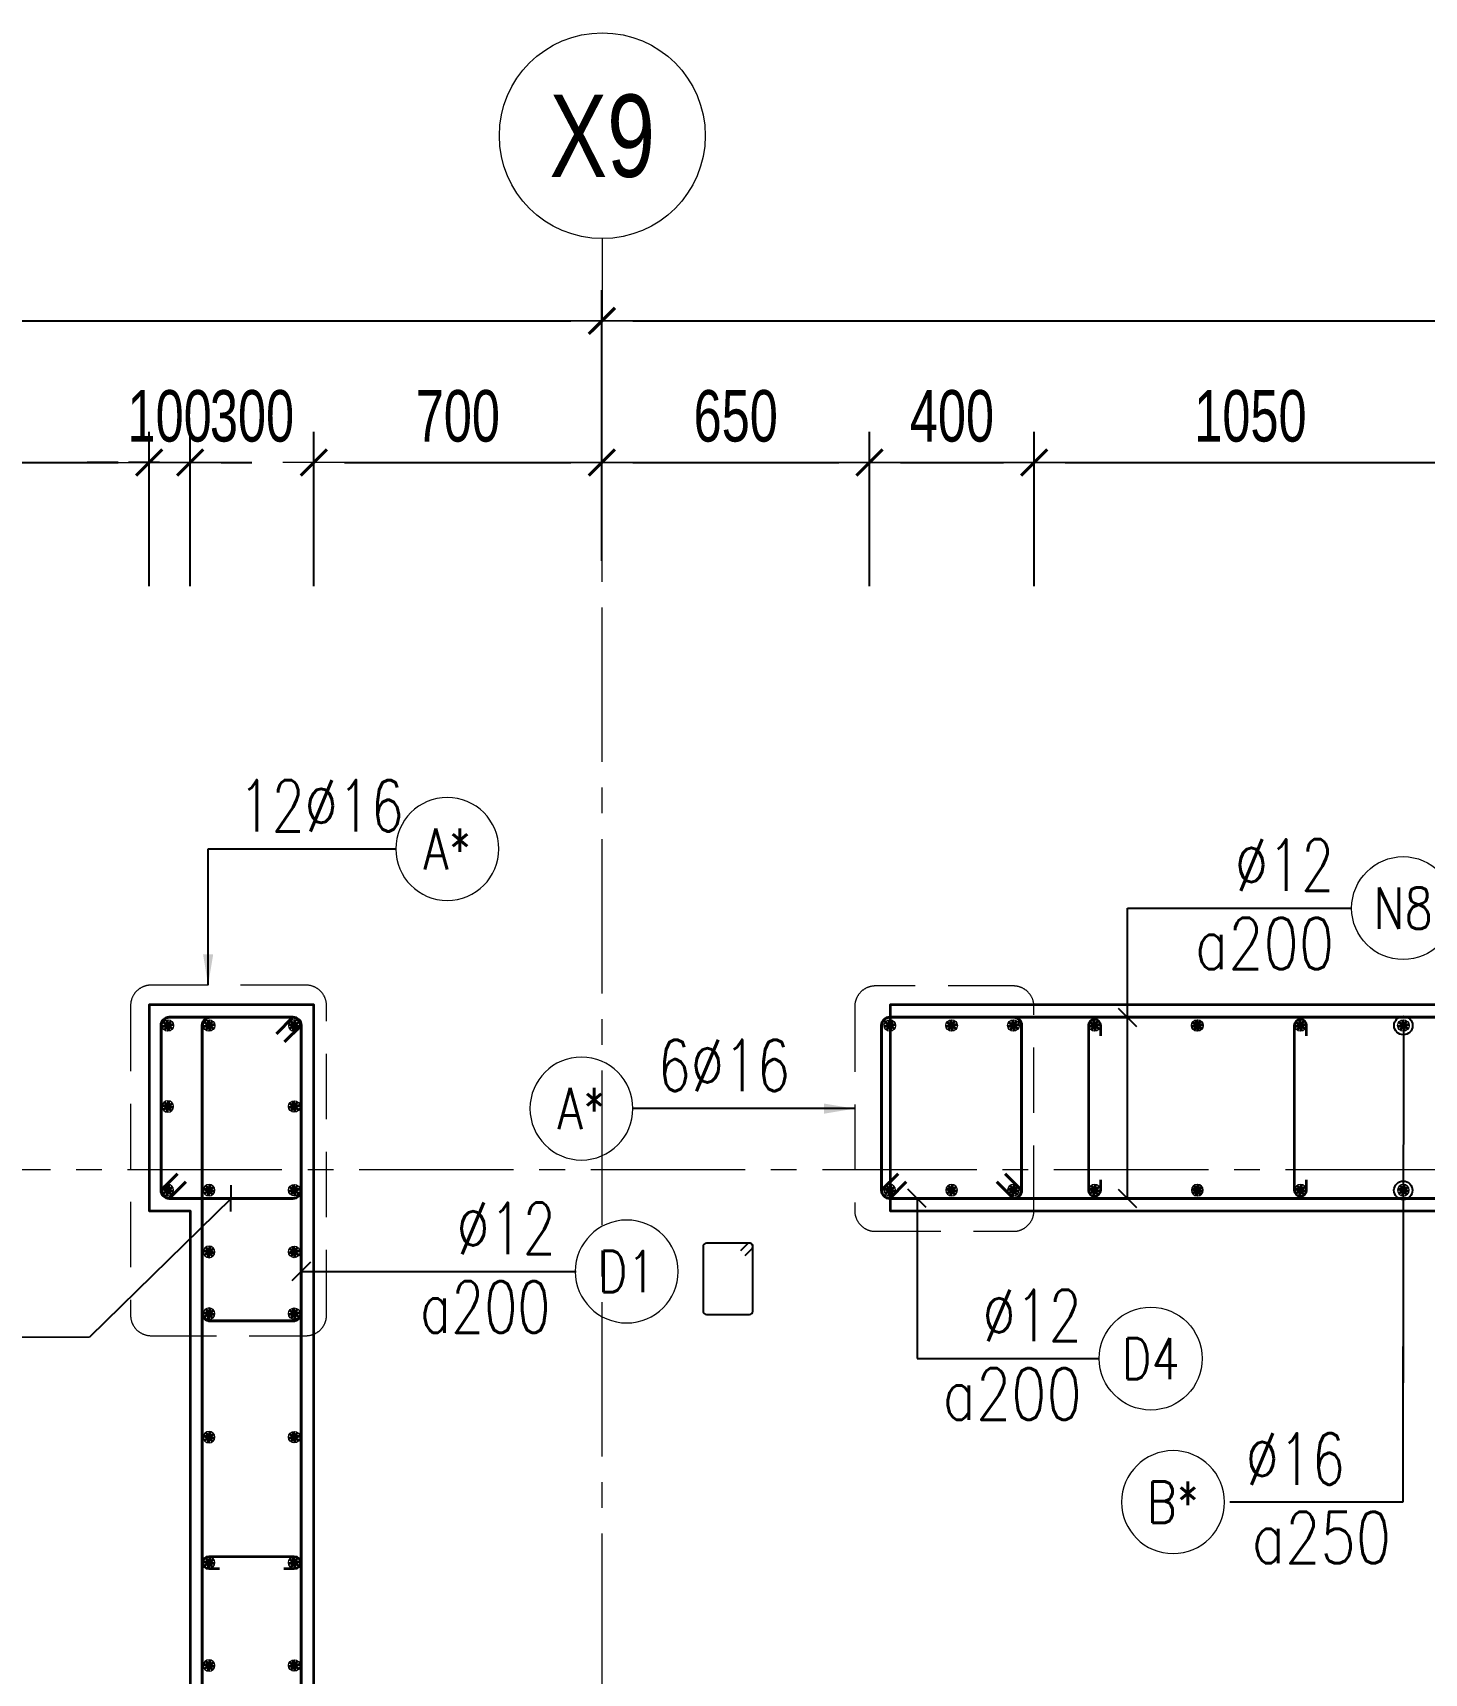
# Model space of a CAD drawing. Header units: millimetres. Extents: x 738475 to 1279438, y -34239 to 156422.
# Drawn here: x 1113394 to 1116774, y 108375 to 112360 of the extents above; entities that cross this region are included whole.
import ezdxf
from ezdxf.enums import TextEntityAlignment as Align

# ---------------------------------------------------------------- set-up
doc = ezdxf.new("R2010")
doc.units = ezdxf.units.MM
doc.header["$MEASUREMENT"] = 0
doc.linetypes.add('HIDDEN2', pattern=[4.7625, 3.175, -1.5875])
doc.linetypes.add('OF_Grid_1$0$CENTER2', pattern=[1.125, 0.75, -0.125, 0.125, -0.125])
doc.layers.get('0').update_dxf_attribs({"lineweight": 20})
doc.layers.get('Defpoints').update_dxf_attribs({"color": 151, "lineweight": 9})
for name, color, linetype, lineweight in [('KC-LEADER', 153, 'Continuous', 18), ('KC-THEP', 6, 'Continuous', 40), ('NDC_S_DIM', 1, 'Continuous', 15), ('NDC_S_HIDDEN', 8, 'HIDDEN2', 13), ('NDC_S_LEADER', 1, 'Continuous', 15), ('NDC_S_REBAR', 4, 'Continuous', 35), ('NDC_S_STIRRUP', 4, 'Continuous', 40), ('NDC_S_VN TEXT', 7, 'Continuous', 20), ('NDC_S_WALL', 6, 'Continuous', 35), ('OF_Core wall_1.2(2F)$0$NDC_S_WALL', 6, 'Continuous', 35), ('OF_Grid_1$0$NDC_S_AXIS', 5, 'OF_Grid_1$0$CENTER2', 13), ('OF_Grid_1$0$NDC_S_SYMBOL', 1, 'Continuous', 15), ('OF_Grid_1$0$NDC_S_TEXT SYMBOL', 7, 'Continuous', 20)]:
    doc.layers.add(name, color=color, linetype=linetype, lineweight=lineweight)
doc.layers.add('Ligature', color=1, linetype='Continuous')
doc.styles.add('NDC_DIM', font='', dxfattribs={"width": 0.75})
doc.styles.add('NDC_EN TXT', font='romans.shx', dxfattribs={"width": 0.8})
doc.styles.add('OF_Grid_1$0$NDC_ANNO', font='', dxfattribs={"width": 0.8})
doc.styles.get('NDC_DIM').set_extended_font_data('Dotum')
doc.styles.get('OF_Grid_1$0$NDC_ANNO').set_extended_font_data('Dotum')
doc.dimstyles.new('NDC_dim_30', dxfattribs={"dimscale": 30, "dimtxt": 2.5, "dimasz": 1.5, "dimexe": 1.5, "dimexo": 2.5, "dimgap": 1, "dimtad": 1, "dimdec": 0, "dimzin": 0, "dimdsep": 46, "dimtxsty": 'NDC_DIM', "dimblk": 'DIMMARK', "dimcen": 0.09, "dimdle": 1.2, "dimclrd": 1, "dimclre": 1, "dimclrt": 3, "dimadec": 0, "dimazin": 0, "dimtfac": 1, "dimtdec": 0, "dimtix": 1, "dimtofl": 0, "dimtmove": 0, "dimatfit": 3, "dimfxl": 6, "dimfxlon": 1, "dimtolj": 1, "dimtzin": 0, "dimarcsym": 0})
doc.dimstyles.new('NDC_dim_50', dxfattribs={"dimscale": 50, "dimtxt": 2.5, "dimasz": 1.5, "dimexe": 1.5, "dimexo": 2.5, "dimgap": 1, "dimtad": 1, "dimdec": 0, "dimzin": 0, "dimdsep": 46, "dimtxsty": 'NDC_DIM', "dimblk": 'DIMMARK', "dimcen": 0.09, "dimdle": 1.2, "dimclrd": 1, "dimclre": 1, "dimclrt": 3, "dimadec": 0, "dimazin": 0, "dimtfac": 1, "dimtdec": 0, "dimtix": 1, "dimtofl": 0, "dimtmove": 0, "dimatfit": 3, "dimfxl": 6, "dimfxlon": 1, "dimtolj": 1, "dimtzin": 0, "dimarcsym": 0})

# ---------------------------------------------------------------- blocks, each defined once
blk = doc.blocks.new('THEP')
at = {"layer": 'KC-LEADER', "color": 6}
blk.add_circle((0, 0), 14, dxfattribs=at)
at = {"layer": 'KC-THEP'}
for p, q in [((-14, 0), (14, 0)), ((9.9, 9.9), (-9.9, -9.9)), ((-9.9, 9.9), (9.9, -9.9)), ((0, 14), (0, -14))]:
    blk.add_line(p, q, dxfattribs=at)
blk = doc.blocks.new('DIMMARK')
at = {"layer": 'NDC_S_DIM', "color": 1}
blk.add_line((-1.5, 0), (1, 0), dxfattribs=at)
at = {"layer": 'NDC_S_DIM', "color": 2, "const_width": 0.1}
blk.add_lwpolyline([(-0.424, -0.424), (0.424, 0.424)], dxfattribs=at)
blk = doc.blocks.new('*U9')
blk.add_circle((2.5, 0), 2.5)
at = {"layer": 'NDC_S_VN TEXT', "color": 3, "style": 'NDC_EN TXT', "width": 0.75}
blk.add_attdef('DK2', text='', height=2.5, dxfattribs=at).set_placement((-0.85, 0.846), align=Align.RIGHT)
at = {"layer": 'NDC_S_VN TEXT', "color": 7, "style": 'NDC_EN TXT', "width": 0.8}
blk.add_attdef('SH3', text='', height=2, dxfattribs=at).set_placement((2.5, 0), align=Align.MIDDLE)
blk = doc.blocks.new('*U13')
blk.add_circle((-2.5, 0), 2.5)
at = {"layer": 'NDC_S_VN TEXT', "color": 3, "style": 'NDC_EN TXT', "width": 0.75}
blk.add_attdef('DK1', (0.5, 0.846), '', height=2.5, dxfattribs=at)
at = {"layer": 'NDC_S_VN TEXT', "color": 7, "style": 'NDC_EN TXT', "width": 0.8}
blk.add_attdef('SH2', text='', height=2, dxfattribs=at).set_placement((-2.5, 0), align=Align.MIDDLE)
blk = doc.blocks.new('*U10')
blk.add_circle((2.5, 0), 2.5)
at = {"layer": 'NDC_S_VN TEXT', "color": 3, "style": 'NDC_EN TXT'}
for tag, width, p in [('DK2', 0.75, (-0.85, 0.846)), ('KC2', 0.8, (-0.85, -2.973))]:
    blk.add_attdef(tag, text='', height=2.5, dxfattribs=dict(at, width=width)).set_placement(p, align=Align.RIGHT)
at = {"layer": 'NDC_S_VN TEXT', "color": 7, "style": 'NDC_EN TXT', "width": 0.8}
blk.add_attdef('SH3', text='', height=2, dxfattribs=at).set_placement((2.5, 0), align=Align.MIDDLE)
blk = doc.blocks.new('*U11')
blk.add_circle((-2.5, 0), 2.5)
at = {"layer": 'NDC_S_VN TEXT', "color": 3, "style": 'NDC_EN TXT', "width": 0.75}
for tag, p in [('DK1', (0.5, 0.846)), ('KC1', (0.5, -2.973))]:
    blk.add_attdef(tag, p, '', height=2.5, dxfattribs=at)
at = {"layer": 'NDC_S_VN TEXT', "color": 7, "style": 'NDC_EN TXT', "width": 0.8}
blk.add_attdef('SH2', text='', height=2, dxfattribs=at).set_placement((-2.5, 0), align=Align.MIDDLE)
blk = doc.blocks.new('*D1428')
at = {"layer": 'Defpoints', "color": 0, "ltscale": 200, "transparency": 16777216}
for p in [(1113676.7, 111316.1), (1112576.4, 109748.4), (1113676.7, 109641.6)]:
    blk.add_point(p, dxfattribs=at)
at = {"layer": 'NDC_S_DIM', "color": 1, "lineweight": -2, "ltscale": 200, "transparency": 16777216}
for p, q in [((1112576.4, 111016.1), (1112576.4, 111391.1)), ((1113676.7, 111016.1), (1113676.7, 111391.1)), ((1112651.4, 111316.1), (1113601.7, 111316.1))]:
    blk.add_line(p, q, dxfattribs=at)
at = {"layer": 'NDC_S_DIM', "color": 1, "lineweight": -2, "ltscale": 200, "transparency": 16777216, "xscale": 75, "yscale": 75, "zscale": 75, "rotation": 180}
blk.add_blockref('DIMMARK', (1112576.4, 111316.1), dxfattribs=at)
at = {"layer": 'NDC_S_DIM', "color": 1, "lineweight": -2, "ltscale": 200, "transparency": 16777216, "xscale": 75, "yscale": 75, "zscale": 75}
blk.add_blockref('DIMMARK', (1113676.7, 111316.1), dxfattribs=at)
at = {"layer": 'NDC_S_DIM', "color": 3, "ltscale": 200, "transparency": 16777216, "insert": (1113126.6, 111428.7), "char_height": 125, "attachment_point": 5, "style": 'NDC_DIM'}
blk.add_mtext('\\A1;1100', dxfattribs=at)
blk = doc.blocks.new('*D1429')
at = {"layer": 'Defpoints', "color": 0, "ltscale": 200, "transparency": 16777216}
for p in [(1113776.7, 111316.1), (1113676.7, 109641.6), (1113776.7, 109498.4)]:
    blk.add_point(p, dxfattribs=at)
at = {"layer": 'NDC_S_DIM', "color": 1, "lineweight": -2, "ltscale": 200, "transparency": 16777216}
for p, q in [((1113676.7, 111016.1), (1113676.7, 111391.1)), ((1113776.7, 111016.1), (1113776.7, 111391.1)), ((1113601.7, 111316.1), (1113526.7, 111316.1)), ((1113851.7, 111316.1), (1113926.7, 111316.1))]:
    blk.add_line(p, q, dxfattribs=at)
at = {"layer": 'NDC_S_DIM', "color": 1, "lineweight": -2, "ltscale": 200, "transparency": 16777216, "xscale": 75, "yscale": 75, "zscale": 75}
blk.add_blockref('DIMMARK', (1113676.7, 111316.1), dxfattribs=at)
at = {"layer": 'NDC_S_DIM', "color": 1, "lineweight": -2, "ltscale": 200, "transparency": 16777216, "xscale": 75, "yscale": 75, "zscale": 75, "rotation": 180}
blk.add_blockref('DIMMARK', (1113776.7, 111316.1), dxfattribs=at)
at = {"layer": 'NDC_S_DIM', "color": 3, "ltscale": 200, "transparency": 16777216, "insert": (1113726.7, 111428.7), "char_height": 125, "attachment_point": 5, "style": 'NDC_DIM'}
blk.add_mtext('\\A1;100', dxfattribs=at)
blk = doc.blocks.new('*D1430')
at = {"layer": 'Defpoints', "color": 0, "ltscale": 200, "transparency": 16777216}
for p in [(1114076.7, 111316.1), (1113776.7, 109498.4), (1114076.7, 109498.4)]:
    blk.add_point(p, dxfattribs=at)
at = {"layer": 'NDC_S_DIM', "color": 1, "lineweight": -2, "ltscale": 200, "transparency": 16777216}
for p, q in [((1113776.7, 111016.1), (1113776.7, 111391.1)), ((1114076.7, 111016.1), (1114076.7, 111391.1)), ((1113701.7, 111316.1), (1113626.7, 111316.1)), ((1114151.7, 111316.1), (1114226.7, 111316.1))]:
    blk.add_line(p, q, dxfattribs=at)
at = {"layer": 'NDC_S_DIM', "color": 1, "lineweight": -2, "ltscale": 200, "transparency": 16777216, "xscale": 75, "yscale": 75, "zscale": 75}
blk.add_blockref('DIMMARK', (1113776.7, 111316.1), dxfattribs=at)
at = {"layer": 'NDC_S_DIM', "color": 1, "lineweight": -2, "ltscale": 200, "transparency": 16777216, "xscale": 75, "yscale": 75, "zscale": 75, "rotation": 180}
blk.add_blockref('DIMMARK', (1114076.7, 111316.1), dxfattribs=at)
at = {"layer": 'NDC_S_DIM', "color": 3, "ltscale": 200, "transparency": 16777216, "insert": (1113926.7, 111428.7), "char_height": 125, "attachment_point": 5, "style": 'NDC_DIM'}
blk.add_mtext('\\A1;300', dxfattribs=at)
blk = doc.blocks.new('*D1431')
at = {"layer": 'Defpoints', "color": 0, "ltscale": 200, "transparency": 16777216}
for p in [(1115826.7, 111316.1), (1115826.7, 109681), (1115426.7, 109649.4)]:
    blk.add_point(p, dxfattribs=at)
at = {"layer": 'NDC_S_DIM', "color": 1, "lineweight": -2, "ltscale": 200, "transparency": 16777216}
for p, q in [((1115426.7, 111016.1), (1115426.7, 111391.1)), ((1115826.7, 111016.1), (1115826.7, 111391.1)), ((1115501.7, 111316.1), (1115751.7, 111316.1))]:
    blk.add_line(p, q, dxfattribs=at)
at = {"layer": 'NDC_S_DIM', "color": 1, "lineweight": -2, "ltscale": 200, "transparency": 16777216, "xscale": 75, "yscale": 75, "zscale": 75, "rotation": 180}
blk.add_blockref('DIMMARK', (1115426.7, 111316.1), dxfattribs=at)
at = {"layer": 'NDC_S_DIM', "color": 1, "lineweight": -2, "ltscale": 200, "transparency": 16777216, "xscale": 75, "yscale": 75, "zscale": 75}
blk.add_blockref('DIMMARK', (1115826.7, 111316.1), dxfattribs=at)
at = {"layer": 'NDC_S_DIM', "color": 3, "ltscale": 200, "transparency": 16777216, "insert": (1115626.7, 111428.7), "char_height": 125, "attachment_point": 5, "style": 'NDC_DIM'}
blk.add_mtext('\\A1;400', dxfattribs=at)
blk = doc.blocks.new('*D1432')
at = {"layer": 'Defpoints', "color": 0, "ltscale": 200, "transparency": 16777216}
for p in [(1116876.7, 111316.1), (1115826.7, 109681), (1116876.7, 109498.4)]:
    blk.add_point(p, dxfattribs=at)
at = {"layer": 'NDC_S_DIM', "color": 1, "lineweight": -2, "ltscale": 200, "transparency": 16777216}
for p, q in [((1115826.7, 111016.1), (1115826.7, 111391.1)), ((1116876.7, 111016.1), (1116876.7, 111391.1)), ((1115901.7, 111316.1), (1116801.7, 111316.1))]:
    blk.add_line(p, q, dxfattribs=at)
at = {"layer": 'NDC_S_DIM', "color": 1, "lineweight": -2, "ltscale": 200, "transparency": 16777216, "xscale": 75, "yscale": 75, "zscale": 75, "rotation": 180}
blk.add_blockref('DIMMARK', (1115826.7, 111316.1), dxfattribs=at)
at = {"layer": 'NDC_S_DIM', "color": 1, "lineweight": -2, "ltscale": 200, "transparency": 16777216, "xscale": 75, "yscale": 75, "zscale": 75}
blk.add_blockref('DIMMARK', (1116876.7, 111316.1), dxfattribs=at)
at = {"layer": 'NDC_S_DIM', "color": 3, "ltscale": 200, "transparency": 16777216, "insert": (1116351.7, 111428.7), "char_height": 125, "attachment_point": 5, "style": 'NDC_DIM'}
blk.add_mtext('\\A1;1050', dxfattribs=at)
blk = doc.blocks.new('*D1438')
at = {"layer": 'Defpoints', "color": 0, "ltscale": 200, "transparency": 16777216}
for p in [(1114776.5, 111660.1), (1114776.5, 110952.4), (1107676.7, 110857.1)]:
    blk.add_point(p, dxfattribs=at)
at = {"layer": 'NDC_S_DIM', "color": 1, "lineweight": -2, "ltscale": 200, "transparency": 16777216}
for p, q in [((1107676.7, 111360.1), (1107676.7, 111735.1)), ((1114776.5, 111360.1), (1114776.5, 111735.1)), ((1107751.7, 111660.1), (1114701.5, 111660.1))]:
    blk.add_line(p, q, dxfattribs=at)
at = {"layer": 'NDC_S_DIM', "color": 1, "lineweight": -2, "ltscale": 200, "transparency": 16777216, "xscale": 75, "yscale": 75, "zscale": 75, "rotation": 180}
blk.add_blockref('DIMMARK', (1107676.7, 111660.1), dxfattribs=at)
at = {"layer": 'NDC_S_DIM', "color": 1, "lineweight": -2, "ltscale": 200, "transparency": 16777216, "xscale": 75, "yscale": 75, "zscale": 75}
blk.add_blockref('DIMMARK', (1114776.5, 111660.1), dxfattribs=at)
at = {"layer": 'NDC_S_DIM', "color": 3, "ltscale": 200, "transparency": 16777216, "insert": (1111226.6, 111772.7), "char_height": 125, "attachment_point": 5, "style": 'NDC_DIM'}
blk.add_mtext('\\A1;7100', dxfattribs=at)
blk = doc.blocks.new('*U16')
at = {"layer": 'OF_Grid_1$0$NDC_S_SYMBOL'}
blk.add_line((0, 5), (0, 9), dxfattribs=at)
blk.add_circle((0, 0), 5, dxfattribs=at)
at = {"layer": 'OF_Grid_1$0$NDC_S_TEXT SYMBOL', "color": 7, "style": 'OF_Grid_1$0$NDC_ANNO', "width": 0.8}
blk.add_attdef('GRID', text='', height=4, dxfattribs=at).set_placement((0, 0), align=Align.MIDDLE)
blk = doc.blocks.new('*D1442')
at = {"layer": 'Defpoints', "color": 0, "ltscale": 200, "transparency": 16777216}
for p in [(1114776.5, 111316.1), (1114776.5, 110952.4), (1114076.7, 109498.4)]:
    blk.add_point(p, dxfattribs=at)
at = {"layer": 'NDC_S_DIM', "color": 1, "lineweight": -2, "ltscale": 200, "transparency": 16777216}
for p, q in [((1114076.7, 111016.1), (1114076.7, 111391.1)), ((1114776.5, 111077.4), (1114776.5, 111391.1)), ((1114151.7, 111316.1), (1114701.5, 111316.1))]:
    blk.add_line(p, q, dxfattribs=at)
at = {"layer": 'NDC_S_DIM', "color": 1, "lineweight": -2, "ltscale": 200, "transparency": 16777216, "xscale": 75, "yscale": 75, "zscale": 75, "rotation": 180}
blk.add_blockref('DIMMARK', (1114076.7, 111316.1), dxfattribs=at)
at = {"layer": 'NDC_S_DIM', "color": 1, "lineweight": -2, "ltscale": 200, "transparency": 16777216, "xscale": 75, "yscale": 75, "zscale": 75}
blk.add_blockref('DIMMARK', (1114776.5, 111316.1), dxfattribs=at)
at = {"layer": 'NDC_S_DIM', "color": 3, "ltscale": 200, "transparency": 16777216, "insert": (1114426.6, 111428.7), "char_height": 125, "attachment_point": 5, "style": 'NDC_DIM'}
blk.add_mtext('\\A1;700', dxfattribs=at)
blk = doc.blocks.new('*D1443')
at = {"layer": 'Defpoints', "color": 0, "ltscale": 200, "transparency": 16777216}
for p in [(1115426.7, 111316.1), (1115426.7, 111022.8), (1114776.5, 110952.4)]:
    blk.add_point(p, dxfattribs=at)
at = {"layer": 'NDC_S_DIM', "color": 1, "lineweight": -2, "ltscale": 200, "transparency": 16777216}
for p, q in [((1114776.5, 111077.4), (1114776.5, 111391.1)), ((1115426.7, 111147.8), (1115426.7, 111391.1)), ((1114851.5, 111316.1), (1115351.7, 111316.1))]:
    blk.add_line(p, q, dxfattribs=at)
at = {"layer": 'NDC_S_DIM', "color": 1, "lineweight": -2, "ltscale": 200, "transparency": 16777216, "xscale": 75, "yscale": 75, "zscale": 75, "rotation": 180}
blk.add_blockref('DIMMARK', (1114776.5, 111316.1), dxfattribs=at)
at = {"layer": 'NDC_S_DIM', "color": 1, "lineweight": -2, "ltscale": 200, "transparency": 16777216, "xscale": 75, "yscale": 75, "zscale": 75}
blk.add_blockref('DIMMARK', (1115426.7, 111316.1), dxfattribs=at)
at = {"layer": 'NDC_S_DIM', "color": 3, "ltscale": 200, "transparency": 16777216, "insert": (1115101.6, 111428.7), "char_height": 125, "attachment_point": 5, "style": 'NDC_DIM'}
blk.add_mtext('\\A1;650', dxfattribs=at)
blk = doc.blocks.new('*D1444')
at = {"layer": 'Defpoints', "color": 0, "ltscale": 200, "transparency": 16777216}
for p in [(1120076.5, 111660.1), (1114776.5, 110952.4), (1120076.5, 109998.4)]:
    blk.add_point(p, dxfattribs=at)
at = {"layer": 'NDC_S_DIM', "color": 1, "lineweight": -2, "ltscale": 200, "transparency": 16777216}
for p, q in [((1114776.5, 111360.1), (1114776.5, 111735.1)), ((1120076.5, 111360.1), (1120076.5, 111735.1)), ((1114851.5, 111660.1), (1120001.5, 111660.1))]:
    blk.add_line(p, q, dxfattribs=at)
at = {"layer": 'NDC_S_DIM', "color": 1, "lineweight": -2, "ltscale": 200, "transparency": 16777216, "xscale": 75, "yscale": 75, "zscale": 75, "rotation": 180}
blk.add_blockref('DIMMARK', (1114776.5, 111660.1), dxfattribs=at)
at = {"layer": 'NDC_S_DIM', "color": 1, "lineweight": -2, "ltscale": 200, "transparency": 16777216, "xscale": 75, "yscale": 75, "zscale": 75}
blk.add_blockref('DIMMARK', (1120076.5, 111660.1), dxfattribs=at)
at = {"layer": 'NDC_S_DIM', "color": 3, "ltscale": 200, "transparency": 16777216, "insert": (1117426.5, 111772.7), "char_height": 125, "attachment_point": 5, "style": 'NDC_DIM'}
blk.add_mtext('\\A1;5300', dxfattribs=at)

msp = doc.modelspace()

# ---------------------------------------------------------------- linework, layer by layer
at = {"layer": 'Ligature'}
msp.add_lwpolyline([(1115124.785, 109389.794), (1115140.751, 109405.76, 0.66817864), (1115134.978, 109419.698), (1115030.349, 109419.698, 0.41421356), (1115022.184, 109411.533), (1115022.184, 109254.426, 0.41421356), (1115030.349, 109246.261), (1115134.978, 109246.261, 0.41421356), (1115143.143, 109254.426), (1115143.142, 109411.533, 0.66817864), (1115129.204, 109417.307), (1115113.238, 109401.341)], format="xyb", dxfattribs=at)
at = {"layer": 'NDC_S_HIDDEN', "ltscale": 50}
for points in [[(1114057.811, 110046.509), (1113681.774, 110046.509, 0.41421356), (1113631.774, 109996.509), (1113631.774, 109244.751, 0.41421356), (1113681.774, 109194.751), (1114057.811, 109194.751, 0.41421356), (1114107.811, 109244.751), (1114107.811, 109996.509, 0.41421356)], [(1115775.924, 110044.521), (1115440.7, 110044.521, 0.41421356), (1115390.7, 109994.521), (1115390.7, 109498.363, 0.41421356), (1115440.7, 109448.363), (1115775.924, 109448.363, 0.41421356), (1115825.924, 109498.363), (1115825.924, 109994.521, 0.41421356)]]:
    msp.add_lwpolyline(points, format="xyb", close=True, dxfattribs=at)
at = {"layer": 'NDC_S_REBAR'}
for points in [[(1115988.212, 109923.363), (1115988.212, 109948.363, 1), (1115958.212, 109948.363), (1115958.212, 109548.363, 1), (1115988.212, 109548.363), (1115988.212, 109573.363)], [(1116488.212, 109923.363), (1116488.212, 109948.363, 1), (1116458.212, 109948.363), (1116458.212, 109548.363, 1), (1116488.212, 109548.363), (1116488.212, 109573.363)], [(1113847.412, 108628.445), (1113822.412, 108628.445, -1), (1113822.412, 108658.445), (1114029.436, 108658.445, -1), (1114029.436, 108628.445), (1114004.436, 108628.445)]]:
    msp.add_lwpolyline(points, format="xyb", dxfattribs=at)
at = {"layer": 'NDC_S_STIRRUP'}
for points in [[(1113765.924, 109568.363), (1113725.924, 109528.363, -0.41421356), (1113705.924, 109548.363), (1113705.924, 109948.363, -0.41421356), (1113725.924, 109968.363), (1114025.924, 109968.363, -0.41421356), (1114045.924, 109948.363), (1114045.924, 109548.363, -0.41421356), (1114025.924, 109528.363), (1113725.924, 109528.363, -0.41421356), (1113705.924, 109548.363), (1113745.924, 109588.363)], [(1114005.924, 109908.363), (1114045.924, 109948.363, 0.41421356), (1114025.924, 109968.363), (1113825.924, 109968.363, 0.41421356), (1113805.924, 109948.363), (1113805.924, 109250.923, 0.41421356), (1113825.924, 109230.923), (1114025.924, 109230.923, 0.41421356), (1114045.924, 109250.923), (1114045.924, 109948.363, 0.41421356), (1114025.924, 109968.363), (1113985.924, 109928.363)], [(1114005.924, 97688.363), (1114045.924, 97648.363, -0.41421356), (1114025.924, 97628.363), (1113825.924, 97628.363, -0.41421356), (1113805.924, 97648.363), (1113805.924, 109948.363, -0.41421356), (1113825.924, 109968.363), (1114025.924, 109968.363, -0.41421356), (1114045.924, 109948.363), (1114045.924, 97648.363, -0.41421356), (1114025.924, 97628.363), (1113985.924, 97668.363)], [(1115515.924, 109568.363), (1115475.924, 109528.363, -0.41421356), (1115455.924, 109548.363), (1115455.924, 109948.363, -0.41421356), (1115475.924, 109968.363), (1117326.724, 109968.363, -0.41421356), (1117346.724, 109948.363), (1117346.724, 109548.363, -0.41421356), (1117326.724, 109528.363), (1115475.924, 109528.363, -0.41421356), (1115455.924, 109548.363), (1115495.924, 109588.363)], [(1115755.924, 109588.363), (1115795.924, 109548.363, -0.41421356), (1115775.924, 109528.363), (1115475.924, 109528.363, -0.41421356), (1115455.924, 109548.363), (1115455.924, 109948.363, -0.41421356), (1115475.924, 109968.363), (1115775.924, 109968.363, -0.41421356), (1115795.924, 109948.363), (1115795.924, 109548.363, -0.41421356), (1115775.924, 109528.363), (1115735.924, 109568.363)]]:
    msp.add_lwpolyline(points, format="xyb", dxfattribs=at)
at = {"layer": 'NDC_S_WALL'}
for points in [[(1114076.724, 100598.363), (1114076.724, 109998.363), (1113676.724, 109998.363), (1113676.724, 109498.363), (1113776.724, 109498.363), (1113776.724, 107298.363)], [(1120076.724, 97598.363), (1120076.724, 109998.363), (1119126.724, 109998.363), (1117376.724, 109998.363), (1115476.724, 109998.363), (1115476.724, 109498.363), (1116876.724, 109498.363), (1116876.724, 107948.363)]]:
    msp.add_lwpolyline(points, dxfattribs=at)
at = {"layer": 'OF_Core wall_1.2(2F)$0$NDC_S_WALL', "ltscale": 200}
for p, q in [((1115476.724, 109998.363), (1115476.724, 109998.363)), ((1115476.724, 109498.363), (1115476.724, 109498.363))]:
    msp.add_line(p, q, dxfattribs=at)
for points in [[(1113676.724, 109998.363), (1113676.724, 109998.363)], [(1114076.724, 109998.363), (1114076.724, 109998.363)], [(1113676.724, 109498.363), (1113676.724, 109498.363)]]:
    msp.add_lwpolyline(points, dxfattribs=at)
at = {"layer": 'OF_Grid_1$0$NDC_S_AXIS', "ltscale": 500}
for p, q in [((1114777.523, 95963.993), (1114777.523, 111660.108)), ((1105749.544, 109598.363), (1121599.869, 109598.363))]:
    msp.add_line(p, q, dxfattribs=at)

# ---------------------------------------------------------------- block references
at = {"layer": 'KC-THEP'}
for p, rotation in [((1113722.412, 109948.363), 189.6685644363809), ((1113822.412, 109948.363), 189.6685644363809), ((1115475.924, 109948.363), 189.6685645188915), ((1115625.924, 109948.363), 189.6685645188915), ((1115775.924, 109948.363), 189.6685645188915), ((1115973.212, 109948.363), 189.6685644363809), ((1116222.412, 109948.363), 189.6685644363809), ((1116223.212, 109948.363), 189.6685644363809), ((1116473.212, 109948.363), 189.6685644363809), ((1116723.212, 109948.363), 189.6685644363809), ((1114029.436, 109751.672), 9.66856443638095), ((1114029.436, 109548.363), 9.66856443638095), ((1114029.436, 109398.363), 9.66856443638095), ((1114029.436, 109248.363), 9.66856443638095), ((1114029.436, 108948.363), 9.66856443638095), ((1114029.436, 108643.445), 9.66856443638095), ((1114029.436, 108393.445), 9.66856443638095)]:
    msp.add_blockref('THEP', p, dxfattribs=dict(at, rotation=rotation))
at = {"layer": 'KC-THEP', "xscale": -1}
for p, rotation in [((1114029.436, 109948.363), 170.331435563619), ((1113722.412, 109751.672), 350.3314355636191), ((1113722.412, 109548.363), 350.3314355636191), ((1113822.412, 109548.363), 350.3314355636191), ((1115475.924, 109548.363), 350.3314356461296), ((1115625.924, 109548.363), 350.3314356461296), ((1115775.924, 109548.363), 350.3314356461296), ((1115973.212, 109548.363), 350.3314355636191), ((1116222.412, 109548.363), 350.3314355636191), ((1116223.212, 109548.363), 350.3314355636191), ((1116473.212, 109548.363), 350.3314355636191), ((1116723.212, 109548.363), 350.3314355636191), ((1113822.412, 109398.363), 350.3314355636191), ((1113822.412, 109248.363), 350.3314355636191), ((1113822.412, 108948.363), 350.3314355636191), ((1113822.412, 108643.445), 350.3314355636191), ((1113822.412, 108393.445), 350.3314355636191)]:
    msp.add_blockref('THEP', p, dxfattribs=dict(at, rotation=rotation))
at = {"layer": 'NDC_S_VN TEXT'}
ref = msp.add_blockref('*U13', (1114276.046, 110377.341), dxfattribs=dict(at, xscale=-50, yscale=50, zscale=50))
ref.add_attrib('SH2', 'A*', dxfattribs={"color": 7, "height": 100, "style": 'NDC_EN TXT', "width": 0.8}).set_placement((1114401.046, 110377.341), align=Align.MIDDLE)
ref.add_attrib('DK1', '12%%C16', (1113893.903, 110419.616), dxfattribs={"color": 3, "height": 125, "style": 'NDC_EN TXT', "width": 0.75})
at = {"layer": 'NDC_S_VN TEXT', "xscale": 50, "yscale": 50, "zscale": 50}
for p, values in [((1116597.512, 110233.641), {'SH3': 'N8', 'DK2': '%%C12', 'KC2': 'a200'}), ((1115984.577, 109139.193), {'SH3': 'D4', 'DK2': '%%C12', 'KC2': 'a200'})]:
    msp.add_blockref('*U10', p, dxfattribs=at).add_auto_attribs(values)
at = {"layer": 'NDC_S_VN TEXT'}
ref = msp.add_blockref('*U9', (1114851.867, 109746.623), dxfattribs=dict(at, xscale=-50, yscale=50, zscale=50))
ref.add_attrib('SH3', 'A*', dxfattribs={"color": 7, "height": 100, "style": 'NDC_EN TXT', "width": 0.8}).set_placement((1114726.867, 109746.623), align=Align.MIDDLE)
ref.add_attrib('DK2', '6%%C16', dxfattribs={"color": 3, "height": 125, "style": 'NDC_EN TXT', "width": 0.75}).set_placement((1115233.652, 109788.898), align=Align.RIGHT)
ref = msp.add_blockref('*U11', (1114711.861, 109350.795), dxfattribs=dict(at, xscale=-50, yscale=50, zscale=50))
ref.add_attrib('SH2', 'D1', dxfattribs={"color": 7, "height": 100, "style": 'NDC_EN TXT', "width": 0.8}).set_placement((1114836.861, 109350.795), align=Align.MIDDLE)
ref.add_attrib('DK1', '%%C12', (1114423.468, 109393.07), dxfattribs={"color": 3, "height": 125, "style": 'NDC_EN TXT', "width": 0.75})
ref.add_attrib('KC1', 'a200', (1114334.182, 109202.168), dxfattribs={"color": 3, "height": 125, "style": 'NDC_EN TXT', "width": 0.75})
ref = msp.add_blockref('*U10', (1116288.799, 108790.553), dxfattribs=dict(at, xscale=-50, yscale=50, zscale=50))
ref.add_attrib('SH3', 'B*', dxfattribs={"color": 7, "height": 100, "style": 'NDC_EN TXT', "width": 0.8}).set_placement((1116163.799, 108790.553), align=Align.MIDDLE)
ref.add_attrib('DK2', '%%C16', dxfattribs={"color": 3, "height": 125, "style": 'NDC_EN TXT', "width": 0.75}).set_placement((1116581.299, 108832.828), align=Align.RIGHT)
ref.add_attrib('KC2', 'a250', dxfattribs={"color": 3, "height": 125, "style": 'NDC_EN TXT', "width": 0.8}).set_placement((1116693.204, 108641.926), align=Align.RIGHT)
at = {"layer": 'OF_Grid_1$0$NDC_S_AXIS'}
ref = msp.add_blockref('*U16', (1114777.523, 112110.108), dxfattribs=dict(at, xscale=50, yscale=50, zscale=50, rotation=180))
ref.add_attrib('GRID', 'X9', dxfattribs={"layer": 'OF_Grid_1$0$NDC_S_TEXT SYMBOL', "color": 7, "height": 200, "style": 'OF_Grid_1$0$NDC_ANNO', "width": 0.8}).set_placement((1114777.523, 112110.108), align=Align.MIDDLE)

# ---------------------------------------------------------------- dimensions: what is measured, and where the dimension line sits
at = {"layer": 'NDC_S_DIM', "ltscale": 200}
for base, p1, p2, picture, middle in [((1114776.523, 111660.108), (1107676.724, 110857.138), (1114776.523, 110952.405), '*D1438', (1111226.624, 111772.693)), ((1120076.523, 111660.108), (1114776.523, 110952.405), (1120076.523, 109998.363), '*D1444', (1117426.523, 111772.693)), ((1113676.724, 111316.114), (1112576.383, 109748.363), (1113676.724, 109641.6), '*D1428', (1113126.554, 111428.699)), ((1113776.724, 111316.114), (1113676.724, 109641.6), (1113776.724, 109498.363), '*D1429', (1113726.724, 111428.699)), ((1114076.724, 111316.114), (1113776.724, 109498.363), (1114076.724, 109498.363), '*D1430', (1113926.724, 111428.699)), ((1114776.523, 111316.114), (1114076.724, 109498.363), (1114776.523, 110952.405), '*D1442', (1114426.624, 111428.699)), ((1115426.724, 111316.114), (1114776.523, 110952.405), (1115426.724, 111022.78), '*D1443', (1115101.624, 111428.699)), ((1115826.724, 111316.114), (1115426.724, 109649.422), (1115826.724, 109680.955), '*D1431', (1115626.724, 111428.699)), ((1116876.724, 111316.114), (1115826.724, 109680.955), (1116876.724, 109498.363), '*D1432', (1116351.724, 111428.699))]:
    dim = msp.add_linear_dim(base=base, p1=p1, p2=p2, dimstyle='NDC_dim_50', override={"dimtmove": 1}, dxfattribs=at)
    dim.commit()
    dim.dimension.update_dxf_attribs({"geometry": picture, "text_midpoint": middle})

# ---------------------------------------------------------------- leaders
at = {"layer": 'NDC_S_LEADER'}
for points, dimstyle, override in [([(1113820.161, 110046.509), (1113820.161, 110377.341), (1114276.046, 110377.341)], 'NDC_dim_50', {"dimtad": 0}), ([(1116052.773, 109528.363), (1116052.773, 110233.46), (1116597.512, 110233.46)], 'NDC_dim_30', {"dimtad": 0, "dimldrblk": 'Oblique'}), ([(1116052.773, 109968.363), (1116052.773, 110233.46), (1116597.512, 110233.46)], 'NDC_dim_30', {"dimtad": 0, "dimldrblk": 'Oblique'}), ([(1116723.212, 109948.363), (1116722.019, 108790.372), (1116301.407, 108790.372)], 'NDC_dim_30', {"dimgap": 1, "dimtad": 0, "dimldrblk": 'Origin'}), ([(1115390.7, 109746.442), (1114851.867, 109746.442)], 'NDC_dim_50', {"dimgap": 1, "dimtad": 0}), ([(1113875.924, 109528.363), (1113531.678, 109191.542), (1113262.014, 109190.664)], 'NDC_dim_30', {"dimtad": 0, "dimldrblk": 'Oblique'}), ([(1116722.799, 109548.071), (1116722.019, 108790.372), (1116301.407, 108790.372)], 'NDC_dim_30', {"dimgap": 1, "dimtad": 0, "dimldrblk": 'Origin'}), ([(1115542.021, 109528.363), (1115542.021, 109139.193), (1115984.577, 109139.193)], 'NDC_dim_30', {"dimtad": 0, "dimldrblk": 'Oblique'}), ([(1114045.924, 109350.795), (1114713.936, 109350.795)], 'NDC_dim_30', {"dimtad": 0, "dimldrblk": 'Oblique'})]:
    msp.add_leader(points, dimstyle=dimstyle, override=override, dxfattribs=at)

doc.saveas('drawing.dxf')
